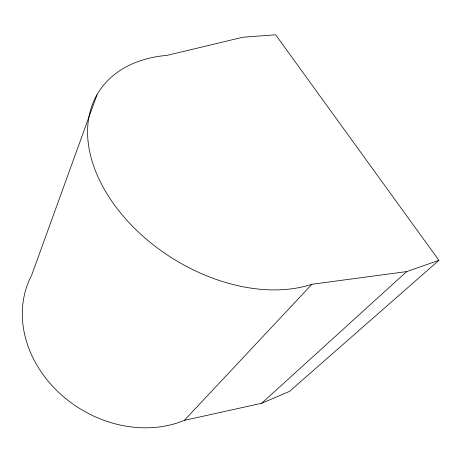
<?xml version="1.0" encoding="UTF-8"?>
<svg xmlns="http://www.w3.org/2000/svg" width="462" height="462" viewBox="0 0 462 462"><rect width="100%" height="100%" fill="white"/><g stroke="black" fill="none" stroke-linecap="round" stroke-linejoin="round"><path stroke-width="0.69" d="M97.055 94.641L31.618 275.3A111.244 93.399 31.8 0 0 58.408 392.117A111.244 93.399 31.8 0 0 184.332 420.374L261.642 403.286L289.564 391.36L438.9 260.337L275.647 34.8L243.058 37.203L167.013 55.371A151.005 101.461 32 0 0 108.252 195.848A151.005 101.461 32 0 0 311.919 284.274L406.71 271.575L438.9 260.337M184.332 420.374L311.919 284.274M261.642 403.286L406.71 271.575"/></g></svg>
